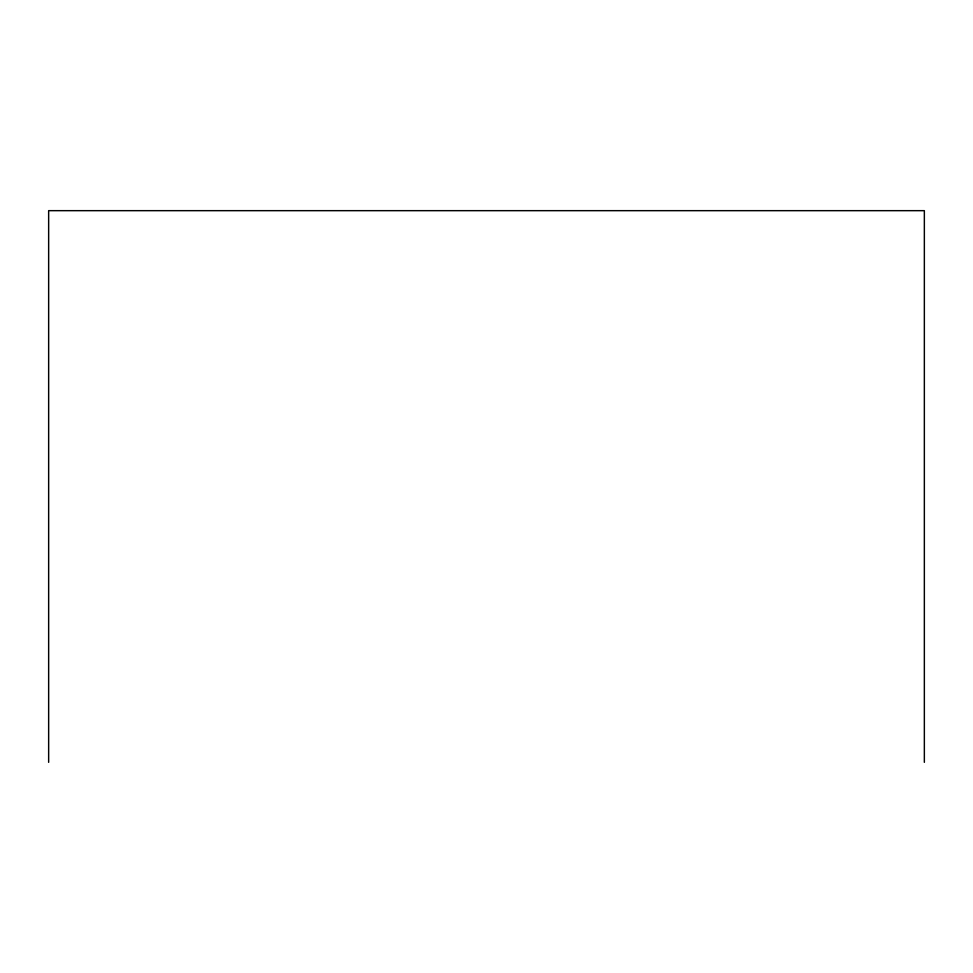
<?xml version="1.0" encoding="UTF-8"?>
<svg xmlns="http://www.w3.org/2000/svg" width="973" height="973" viewBox="0 0 973 973"><rect width="100%" height="100%" fill="white"/><g stroke="black" fill="none" stroke-linecap="round" stroke-linejoin="round"><path stroke-width="1.46" d="M924.35 762.333L924.35 210.667L48.65 210.667L48.65 762.333"/></g></svg>
